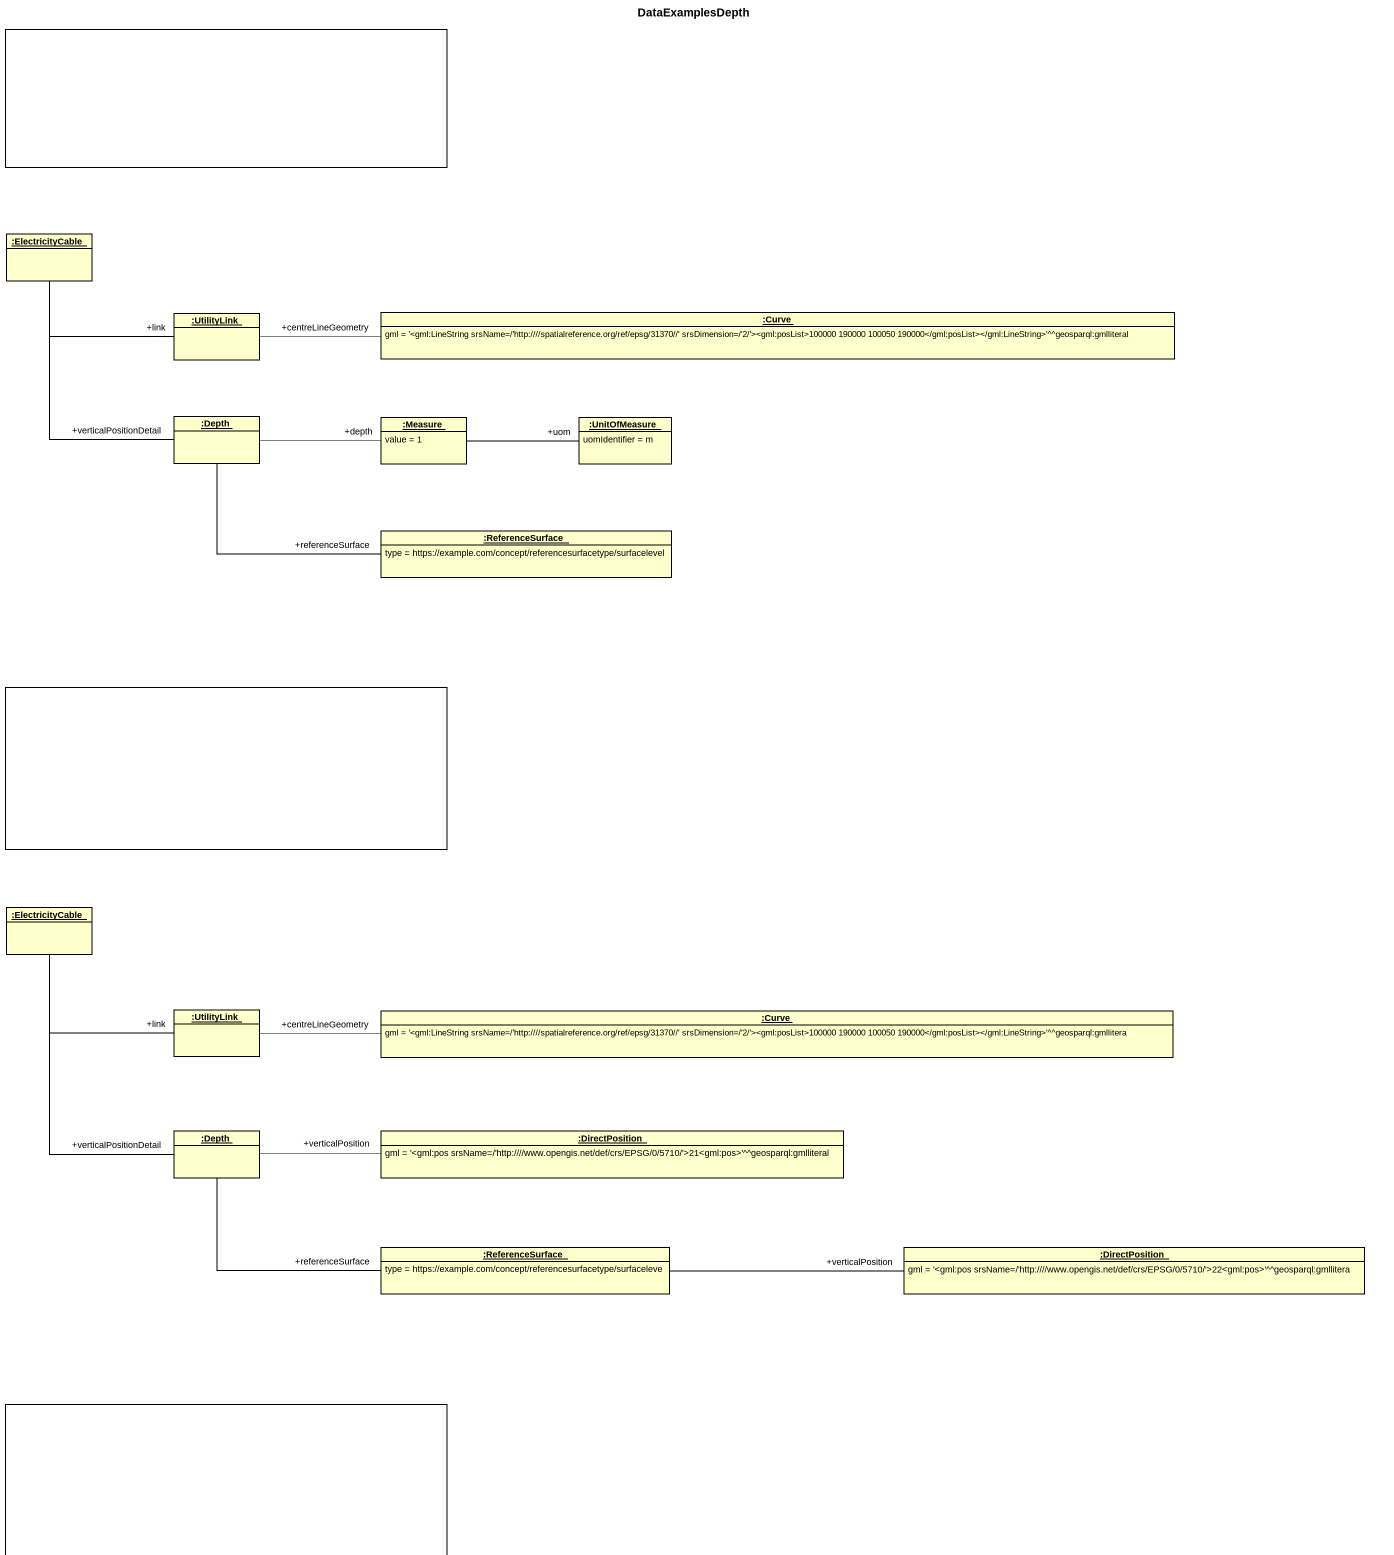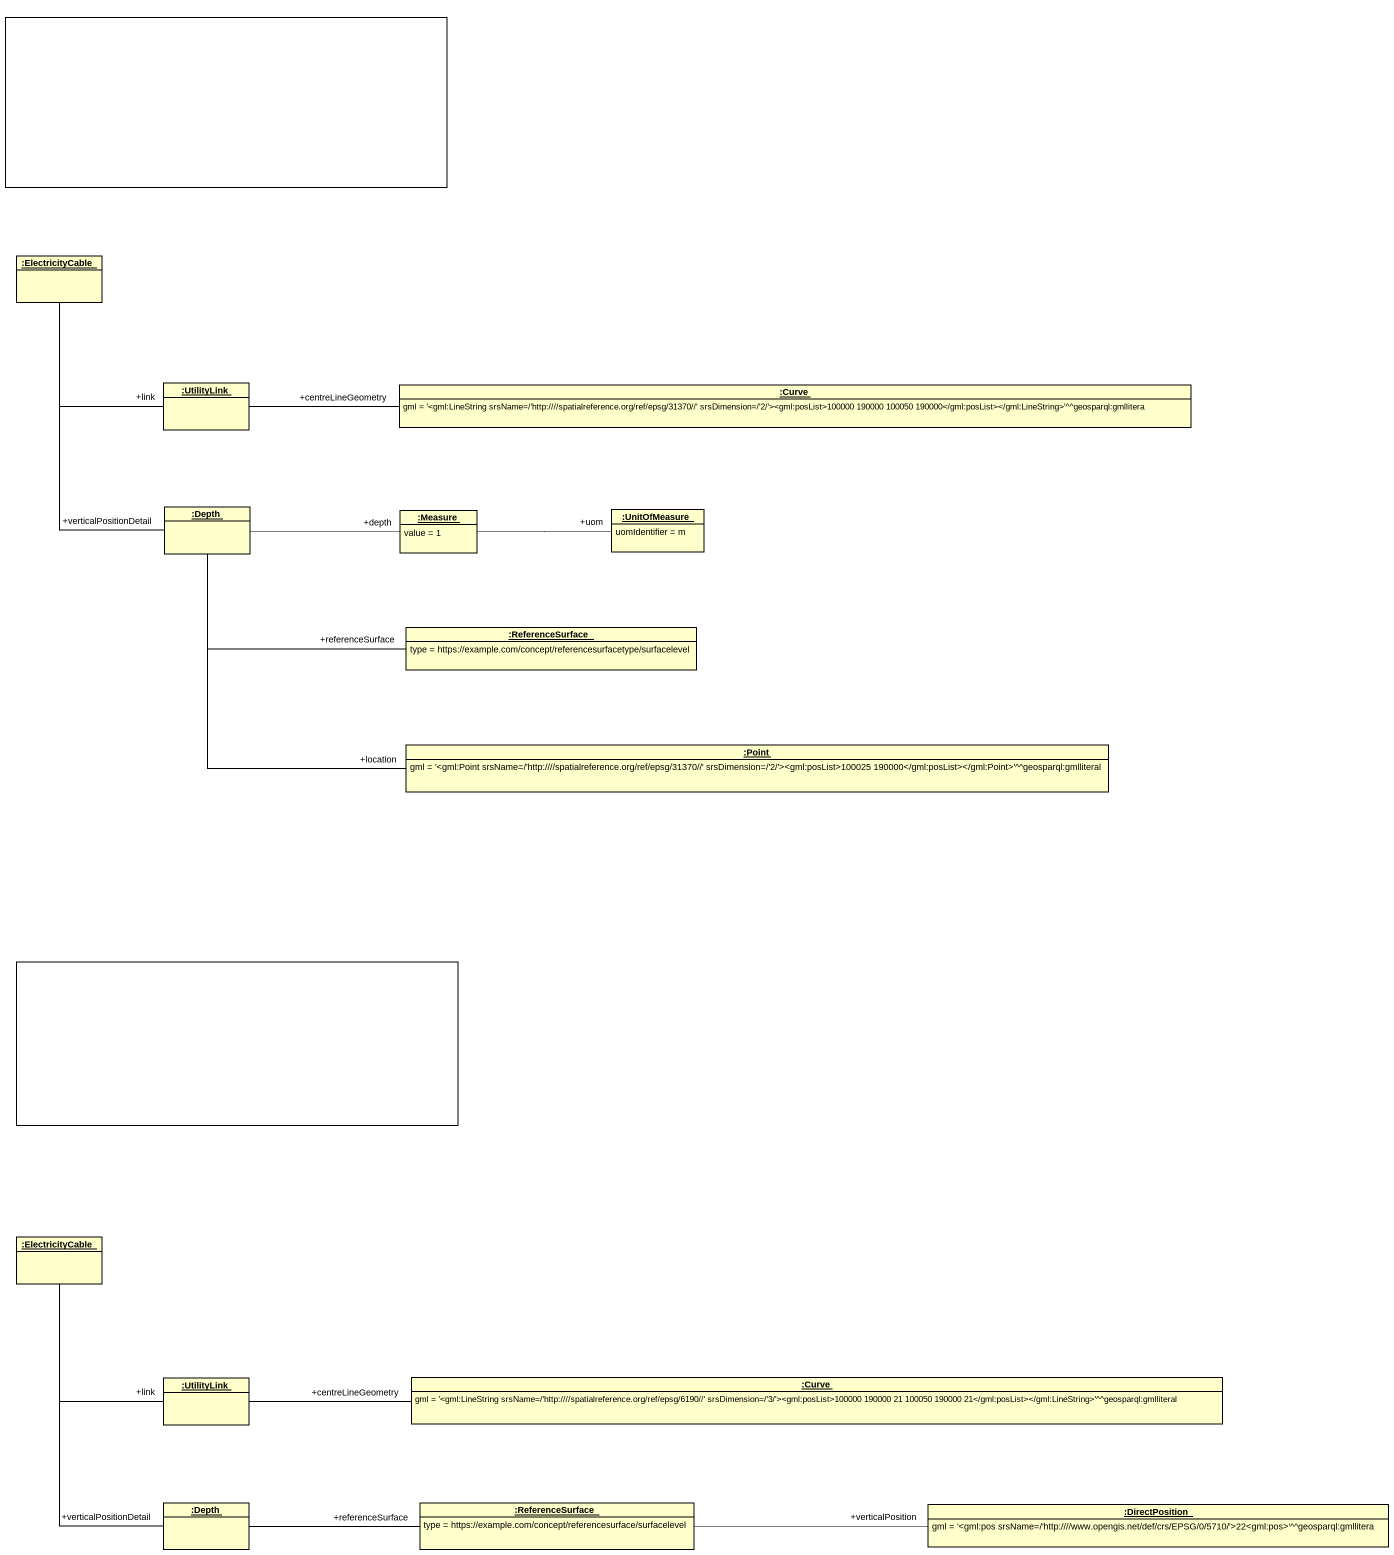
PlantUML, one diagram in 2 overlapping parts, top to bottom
@startuml
title DataExamplesDepth
allowmixing
hide circle
hide empty members
rectangle " " as rectangle1
object ":ElectricityCable" as ElectricityCable
object ":UtilityLink" as UtilityLink
object ":Curve" as Curve {
  gml = '<gml:LineString srsName=/'http:~//~//spatialreference.org/ref/epsg/31370~//' srsDimension=/'2/'><gml:posList>100000 190000 100050 190000</gml:posList></gml:LineString>'^^geosparql:gmlliteral
}
object ":Depth" as Depth
object ":Measure" as Measure {
  value = 1
}
object ":UnitOfMeasure" as UnitOfMeasure {
  uomIdentifier = m
}
object ":ReferenceSurface" as ReferenceSurface {
  type = https://example.com/concept/referencesurfacetype/surfacelevel
}
rectangle " " as rectangle2
object ":ElectricityCable" as ElectricityCable_2
object ":UtilityLink" as UtilityLink_2
object ":Curve" as Curve_2 {
  gml = '<gml:LineString srsName=/'http:~//~//spatialreference.org/ref/epsg/31370~//' srsDimension=/'2/'><gml:posList>100000 190000 100050 190000</gml:posList></gml:LineString>'^^geosparql:gmllitera
}
object ":Depth" as Depth_2
object ":DirectPosition" as DirectPosition {
  gml = '<gml:pos srsName=/'http:~//~//www.opengis.net/def/crs/EPSG/0/5710/'>21<gml:pos>'^^geosparql:gmlliteral
}
object ":ReferenceSurface" as ReferenceSurface_2 {
  type = https://example.com/concept/referencesurfacetype/surfaceleve
}
object ":DirectPosition" as DirectPosition_2 {
  gml = '<gml:pos srsName=/'http:~//~//www.opengis.net/def/crs/EPSG/0/5710/'>22<gml:pos>'^^geosparql:gmllitera
}
rectangle " " as rectangle3
object ":ElectricityCable" as ElectricityCable_3
object ":UtilityLink" as UtilityLink_3
object ":Curve" as Curve_3 {
  gml = '<gml:LineString srsName=/'http:~//~//spatialreference.org/ref/epsg/31370~//' srsDimension=/'2/'><gml:posList>100000 190000 100050 190000</gml:posList></gml:LineString>'^^geosparql:gmllitera
}
object ":Depth" as Depth_3
object ":Measure" as Measure_2 {
  value = 1
}
object ":UnitOfMeasure" as UnitOfMeasure_2 {
  uomIdentifier = m
}
object ":ReferenceSurface" as ReferenceSurface_3 {
  type = https://example.com/concept/referencesurfacetype/surfacelevel
}
object ":Point" as Point {
  gml = '<gml:Point srsName=/'http:~//~//spatialreference.org/ref/epsg/31370~//' srsDimension=/'2/'><gml:posList>100025 190000</gml:posList></gml:Point>'^^geosparql:gmlliteral
}
rectangle " " as rectangle4
object ":ElectricityCable" as ElectricityCable_4
object ":UtilityLink" as UtilityLink_4
object ":Curve" as Curve_4 {
  gml = '<gml:LineString srsName=/'http:~//~//spatialreference.org/ref/epsg/6190~//' srsDimension=/'3/'><gml:posList>100000 190000 21 100050 190000 21</gml:posList></gml:LineString>'^^geosparql:gmlliteral
}
object ":Depth" as Depth_4
object ":ReferenceSurface" as ReferenceSurface_4 {
  type = https://example.com/concept/referencesurface/surfacelevel
}
object ":DirectPosition" as DirectPosition_3 {
  gml = '<gml:pos srsName=/'http:~//~//www.opengis.net/def/crs/EPSG/0/5710/'>22<gml:pos>'^^geosparql:gmllitera
}
ElectricityCable -right- "+link" UtilityLink
ElectricityCable -- "+verticalPositionDetail" Depth
UtilityLink -right- "+centreLineGeometry" Curve
Depth -right- "+depth" Measure
Depth -right- "+referenceSurface" ReferenceSurface
Measure -right- "+uom" UnitOfMeasure
ElectricityCable_2 -- "+link" UtilityLink_2
ElectricityCable_2 -- "+verticalPositionDetail" Depth_2
UtilityLink_2 -right- "+centreLineGeometry" Curve_2
Depth_2 -right- "+verticalPosition" DirectPosition
Depth_2 -right- "+referenceSurface" ReferenceSurface_2
ReferenceSurface_2 -right- "+verticalPosition" DirectPosition_2
ElectricityCable_3 -- "+link" UtilityLink_3
ElectricityCable_3 -- "+verticalPositionDetail" Depth_3
UtilityLink_3 -right- "+centreLineGeometry" Curve_3
Depth_3 -right- "+depth" Measure_2
Depth_3 -right- "+referenceSurface" ReferenceSurface_3
Depth_3 -right- "+location" Point
Measure_2 -right- "+uom" UnitOfMeasure_2
ElectricityCable_4 -- "+link" UtilityLink_4
ElectricityCable_4 -- "+verticalPositionDetail" Depth_4
UtilityLink_4 -right- "+centreLineGeometry" Curve_4
Depth_4 -right- "+referenceSurface" ReferenceSurface_4
ReferenceSurface_4 -right- "+verticalPosition" DirectPosition_3
@enduml
